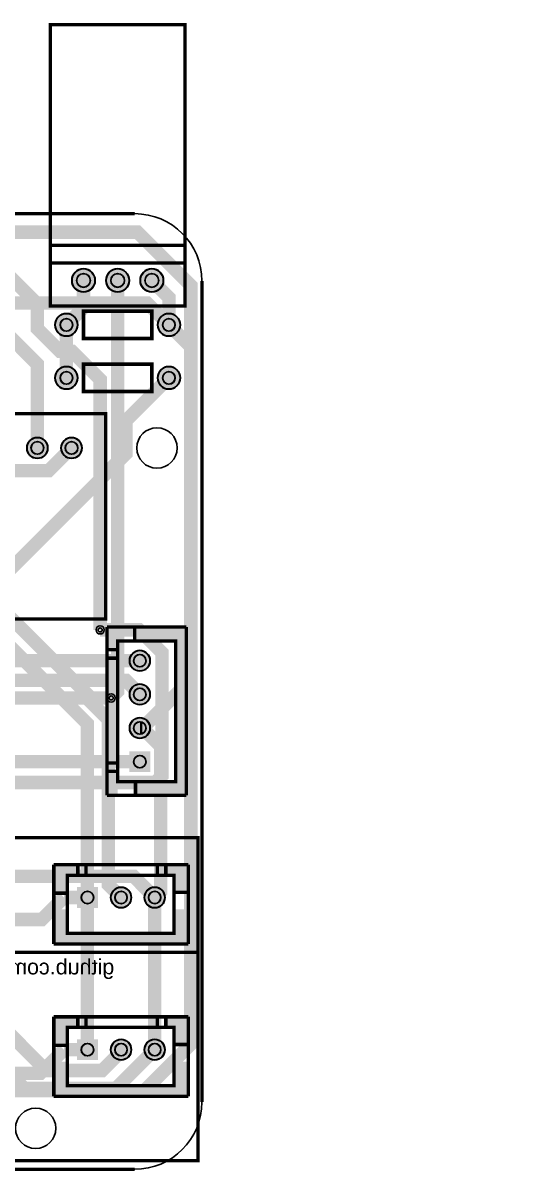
# Model space of a CAD drawing. Header units: millimetres. Extents: x -129 to 154, y 15 to 100.
# Drawn here: x 117.4 to 153.7, y 14.7 to 100 of the extents above; entities that cross this region are included whole.
import ezdxf

# ---------------------------------------------------------------- set-up
doc = ezdxf.new("R2010")
doc.units = ezdxf.units.MM
for name, color, linetype, true_color in [('BoardOutLine', 7, 'Continuous', 0xff00ff), ('BottomLayer', 7, 'Continuous', 0x0000ff), ('BottomSolderMaskLayer', 7, 'Continuous', 0xaa00ff), ('Document', 7, 'Continuous', 0xffffff), ('Hole', 7, 'Continuous', 0x222222), ('Multi-Layer', 7, 'Continuous', 0xc0c0c0), ('TopLayer', 7, 'Continuous', 0xff0000), ('TopSilkLayer', 7, 'Continuous', 0xffcc00), ('TopSolderMaskLayer', 7, 'Continuous', 0x800080)]:
    doc.layers.add(name, color=color, linetype=linetype, true_color=true_color)
doc.styles.get("Standard").update_dxf_attribs({"font": 'arial.ttf'})

msp = doc.modelspace()

# ---------------------------------------------------------------- hatches: boundary and pattern name
at = {"layer": 'BottomSolderMaskLayer'}
for points in [[(121.04484378968763, 80.89916179832358, 1), (122.79564389128782, 80.89916179832358, 1)], [(123.58484886969777, 80.89916179832358, 1), (125.33564897129796, 80.89916179832358, 1)], [(126.1248539497079, 80.89916179832358, 1), (127.87565405130809, 80.89916179832358, 1)], [(119.79933959867914, 77.59715519431029, 1), (121.50114300228596, 77.59715519431029, 1)], [(127.41935483870976, 77.59715519431029, 1), (129.12115824231657, 77.59715519431029, 1)], [(119.79933959867914, 73.66014732029464, 1), (121.50114300228596, 73.66014732029464, 1)], [(127.41935483870976, 73.66014732029464, 1), (129.12115824231657, 73.66014732029464, 1)], [(117.70383540767084, 68.45313690627381, 1), (119.27863855727715, 68.45313690627381, 1)], [(120.24384048768097, 68.45313690627381, 1), (121.81864363728728, 68.45313690627381, 1)], [(125.33585217170429, 52.645415290830556, 1), (126.88665227330449, 52.645415290830556, 1)], [(125.33585217170429, 50.14528829057656, 1), (126.88665227330449, 50.14528829057656, 1)], [(125.33585217170429, 47.645415290830556, 1), (126.88665227330449, 47.645415290830556, 1)], [(125.33586530183834, 44.36964736940229), (125.33586530183834, 45.920447471002376), (126.88666540343843, 45.920447471002376), (126.88666540343843, 44.36964736940229)], [(121.43885820674882, 35.827457024806336), (122.98965830834891, 35.827457024806336), (122.98965830834891, 34.27665692320625), (121.43885820674882, 34.27665692320625)], [(123.93910337820688, 35.05207010414017, 1), (125.48990347980708, 35.05207010414017, 1)], [(126.43897637795266, 35.05207010414017, 1), (127.98977647955286, 35.05207010414017, 1)], [(121.43885820674882, 24.52443441876119), (122.98965830834891, 24.52443441876119), (122.98965830834891, 22.9736343171611), (121.43885820674882, 22.9736343171611)], [(123.93910337820688, 23.74904749809491, 1), (125.48990347980708, 23.74904749809491, 1)], [(126.43897637795266, 23.74904749809491, 1), (127.98977647955286, 23.74904749809491, 1)]]:
    msp.add_hatch(color=256, dxfattribs=at).paths.add_polyline_path(points)
at = {"layer": 'Document'}
for points in [[(123.67127254254501, 53.472009144018216), (124.46024892049786, 53.472009144018216), (124.46024892049786, 55.14500889001772), (123.67127254254501, 55.14500889001772)], [(125.78684277368552, 43.64803149606291), (125.78684277368552, 42.645034290068565), (129.57124714249449, 42.645034290068565), (129.57124714249449, 55.144983489966876), (129.5712725425451, 55.14500889001772), (125.73025146050304, 55.14500889001772), (125.73025146050304, 54.142037084074104), (128.73827787655568, 54.142037084074104), (128.7782575565152, 54.10205740411482), (128.7782575565152, 43.68803657607316)], [(123.67127254254501, 52.83700787401574), (124.46024892049786, 52.83700787401574), (124.46024892049786, 45.046253492506935), (123.71003302006602, 45.046253492506935), (123.67124714249417, 45.085039370078675)], [(123.67124714249417, 44.4500381000762), (124.43959867919739, 44.4500381000762), (124.46024892049786, 44.429387858775726), (124.46024892049786, 42.645034290068565), (123.67124714249417, 42.645034290068565)], [(121.53924307848615, 37.465074930149854), (119.76123952247917, 37.465074930149854), (119.76123952247917, 35.433070866141634), (120.65024130048255, 35.433070866141634), (120.65024130048255, 36.703073406146814), (121.53924307848615, 36.703073406146814)], [(128.01625603251205, 37.465074930149854), (129.6672593345188, 37.465074930149854), (129.6672593345188, 35.433070866141634), (128.65125730251475, 35.433070866141634), (128.65125730251475, 36.703073406146814), (128.01625603251205, 36.703073406146814)], [(119.76123952247917, 34.16306832613657), (119.76123952247917, 31.623063246126435), (129.6672593345188, 31.623063246126435), (129.6672593345188, 34.16306832613657), (128.65125730251475, 34.16306832613657), (128.65125730251475, 32.385064770129475), (120.77724155448323, 32.385064770129475), (120.77724155448323, 34.16306832613657)], [(121.53924307848615, 26.162052324104593), (119.76123952247917, 26.162052324104593), (119.76123952247917, 24.130048260096487), (120.65024130048255, 24.130048260096487), (120.65024130048255, 25.400050800101553), (121.53924307848615, 25.400050800101553)], [(128.01625603251205, 26.162052324104593), (129.6672593345188, 26.162052324104593), (129.6672593345188, 24.130048260096487), (128.65125730251475, 24.130048260096487), (128.65125730251475, 25.400050800101553), (128.01625603251205, 25.400050800101553)], [(119.76123952247917, 22.86004572009142), (119.76123952247917, 20.320040640081174), (129.6672593345188, 20.320040640081174), (129.6672593345188, 22.86004572009142), (128.65125730251475, 22.86004572009142), (128.65125730251475, 21.082042164084328), (120.77724155448323, 21.082042164084328), (120.77724155448323, 22.86004572009142)]]:
    msp.add_hatch(color=256, dxfattribs=at).paths.add_polyline_path(points)
at = {"layer": 'Multi-Layer'}
for points in [[(121.07024384048773, 80.89916179832358, 1), (122.77024384048772, 80.89916179832358, 1)], [(123.61024892049787, 80.89916179832358, 1), (125.31024892049786, 80.89916179832358, 1)], [(126.150254000508, 80.89916179832358, 1), (127.85025400050799, 80.89916179832358, 1)], [(119.82473964947924, 77.59715519431029, 1), (121.47574295148586, 77.59715519431029, 1)], [(127.44475488950987, 77.59715519431029, 1), (129.09575819151647, 77.59715519431029, 1)], [(119.82473964947924, 73.66014732029464, 1), (121.47574295148586, 73.66014732029464, 1)], [(127.44475488950987, 73.66014732029464, 1), (129.09575819151647, 73.66014732029464, 1)], [(117.72923545847094, 68.45313690627381, 1), (119.25323850647705, 68.45313690627381, 1)], [(120.26924053848107, 68.45313690627381, 1), (121.79324358648718, 68.45313690627381, 1)], [(125.36125222250439, 52.645415290830556, 1), (126.86125222250439, 52.645415290830556, 1)], [(125.36125222250439, 50.14528829057656, 1), (126.86125222250439, 50.14528829057656, 1)], [(125.36125222250439, 47.645415290830556, 1), (126.86125222250439, 47.645415290830556, 1)], [(125.36126492252993, 44.39504699009399), (125.36126492252993, 45.895046990093874), (126.86126492252993, 45.895046990093874), (126.86126492252993, 44.39504699009399)], [(121.4642621285243, 35.80205740411475), (122.9642621285243, 35.80205740411475), (122.9642621285243, 34.30205740411475), (121.4642621285243, 34.30205740411475)], [(123.96450342900698, 35.05207010414017, 1), (125.46450342900698, 35.05207010414017, 1)], [(126.46437642875276, 35.05207010414017, 1), (127.96437642875276, 35.05207010414017, 1)], [(121.4642621285243, 24.499034798069488), (122.9642621285243, 24.499034798069488), (122.9642621285243, 22.999034798069488), (121.4642621285243, 22.999034798069488)], [(123.96450342900698, 23.74904749809491, 1), (125.46450342900698, 23.74904749809491, 1)], [(126.46437642875276, 23.74904749809491, 1), (127.96437642875276, 23.74904749809491, 1)]]:
    msp.add_hatch(color=256, dxfattribs=at).paths.add_polyline_path(points)
at = {"layer": 'TopSolderMaskLayer'}
for points in [[(121.04484378968763, 80.89916179832358, 1), (122.79564389128782, 80.89916179832358, 1)], [(123.58484886969777, 80.89916179832358, 1), (125.33564897129796, 80.89916179832358, 1)], [(126.1248539497079, 80.89916179832358, 1), (127.87565405130809, 80.89916179832358, 1)], [(119.79933959867914, 77.59715519431029, 1), (121.50114300228596, 77.59715519431029, 1)], [(127.41935483870976, 77.59715519431029, 1), (129.12115824231657, 77.59715519431029, 1)], [(119.79933959867914, 73.66014732029464, 1), (121.50114300228596, 73.66014732029464, 1)], [(127.41935483870976, 73.66014732029464, 1), (129.12115824231657, 73.66014732029464, 1)], [(117.70383540767084, 68.45313690627381, 1), (119.27863855727715, 68.45313690627381, 1)], [(120.24384048768097, 68.45313690627381, 1), (121.81864363728728, 68.45313690627381, 1)], [(125.33585217170429, 52.645415290830556, 1), (126.88665227330449, 52.645415290830556, 1)], [(125.33585217170429, 50.14528829057656, 1), (126.88665227330449, 50.14528829057656, 1)], [(125.33585217170429, 47.645415290830556, 1), (126.88665227330449, 47.645415290830556, 1)], [(125.33586530183834, 44.36964736940229), (125.33586530183834, 45.920447471002376), (126.88666540343843, 45.920447471002376), (126.88666540343843, 44.36964736940229)], [(121.43885820674882, 35.827457024806336), (122.98965830834891, 35.827457024806336), (122.98965830834891, 34.27665692320625), (121.43885820674882, 34.27665692320625)], [(123.93910337820688, 35.05207010414017, 1), (125.48990347980708, 35.05207010414017, 1)], [(126.43897637795266, 35.05207010414017, 1), (127.98977647955286, 35.05207010414017, 1)], [(121.43885820674882, 24.52443441876119), (122.98965830834891, 24.52443441876119), (122.98965830834891, 22.9736343171611), (121.43885820674882, 22.9736343171611)], [(123.93910337820688, 23.74904749809491, 1), (125.48990347980708, 23.74904749809491, 1)], [(126.43897637795266, 23.74904749809491, 1), (127.98977647955286, 23.74904749809491, 1)]]:
    msp.add_hatch(color=256, dxfattribs=at).paths.add_polyline_path(points)

# ---------------------------------------------------------------- linework, layer by layer
at = {"layer": 'BoardOutLine', "const_width": 0.25400050800101603}
for points in [[(18.23025146050304, 85.85902971805945), (125.73025146050304, 85.85902971805945)], [(130.73025146050304, 80.85902971805945), (130.73025146050304, 19.859029718059332)], [(125.73025146050304, 14.859029718059332), (18.23025146050304, 14.859029718059332)]]:
    msp.add_lwpolyline(points, dxfattribs=at)
at = {"layer": 'BoardOutLine'}
for centre, start, end in [((125.73025146050327, 80.85902971805945), 0, 90), ((125.73025146050327, 19.859029718059332), 270, 0)]:
    msp.add_arc(centre, 5, start, end, dxfattribs=at)
at = {"layer": 'BottomLayer', "const_width": 1}
for points in [[(111.76032512065035, 80.89918719837442), (113.62976885953753, 82.76863093726183), (114.86852933705859, 82.76863093726183), (118.49184658369336, 79.14531369062729), (118.49184658369336, 77.31041402082792), (120.17358394716803, 75.62867665735337), (121.07528575057154, 75.62867665735337), (123.15834391668773, 73.54561849123695), (123.15834391668773, 54.93550927101853)], [(121.92034544069088, 80.89918719837442), (121.92034544069088, 78.86718313436631), (120.6503429006857, 77.59718059436125)], [(124.46035052070101, 80.89918719837442), (124.46035052070101, 50.36019812039615), (123.98206756413515, 49.881915163830286)], [(127.00035560071115, 80.89918719837442), (128.27035814071633, 79.62918465836935), (128.27035814071633, 77.59718059436125)], [(118.49133858267714, 68.45316230632466), (118.49133858267714, 74.67617475234954), (115.57033274066544, 77.59718059436125)], [(128.27035814071633, 77.59718059436125), (129.90307340614686, 75.9644653289306), (129.90307340614686, 51.2428498856998), (126.30566421132858, 47.6454406908814)], [(124.71460502921013, 23.749072898145755), (124.71460502921013, 23.615468630937244), (123.29626619253258, 22.19712979425958), (119.16113792227588, 22.19712979425958), (95.76540513081022, 45.59286258572513), (95.76540513081022, 45.662204724409435), (74.16824993649993, 67.25935991871972), (74.16824993649993, 68.45316230632466)], [(103.25130810261612, 68.45316230632466), (107.39608839217681, 64.30838201676397), (108.04556769113537, 64.30838201676397), (122.46492252984513, 49.889027178054334), (122.46492252984513, 49.557810515620986), (123.7661671323342, 48.256565913131794), (123.7661671323342, 36.00053340106683), (124.71460502921013, 35.052095504191016)], [(121.03134366268728, 68.45316230632466), (119.34884429768863, 66.77066294132578), (112.5538227076454, 66.77066294132578), (110.87132334264675, 68.45316230632466)], [(107.50607061214123, 63.00662941325879), (107.50607061214123, 62.675412750825444), (122.21447802895614, 47.96700533401065), (122.21447802895614, 35.052095504191016)], [(126.11135382270754, 47.6454406908814), (126.30566421132858, 47.6454406908814)], [(126.30566421132858, 47.6454406908814), (127.66329692659383, 46.28780797561592), (127.66329692659383, 35.50091440182871), (127.21447802895614, 35.052095504191016)], [(109.64145288290592, 35.052095504191016), (111.27061214122432, 33.42293624587239), (118.83449326898653, 33.42293624587239), (120.46365252730516, 35.052095504191016)], [(122.21447802895614, 35.052095504191016), (120.46365252730516, 35.052095504191016)], [(122.21447802895614, 23.749072898145755), (122.21447802895614, 35.052095504191016)], [(127.21447802895614, 35.052095504191016), (127.21447802895614, 23.749072898145755)], [(127.21447802895614, 23.749072898145755), (124.3320802641606, 20.866675133350213), (117.52334264668548, 20.866675133350213), (114.64094488188994, 23.749072898145755)]]:
    msp.add_lwpolyline(points, dxfattribs=at)
at = {"layer": 'BottomSolderMaskLayer'}
for points in [[(120.6528594595652, 78.06842382915525), (120.64762314140012, 78.06842382915525)], [(128.2728746995956, 78.06842382915525), (128.26763838143052, 78.06842382915525)], [(120.6528594595652, 77.12588655946533), (120.64762314140012, 77.12588655946533)], [(128.2728746995956, 77.12588655946533), (128.26763838143052, 77.12588655946533)], [(120.6528594595652, 74.1314159551396), (120.64762314140012, 74.1314159551396)], [(128.2728746995956, 74.1314159551396), (128.26763838143052, 74.1314159551396)], [(120.6528594595652, 73.18887868544968), (120.64762314140012, 73.18887868544968)], [(128.2728746995956, 73.18887868544968), (128.26763838143052, 73.18887868544968)]]:
    msp.add_lwpolyline(points, close=True, dxfattribs=at)
for centre, radius in [((121.92024384048773, 80.89916179832358), 0.8754000508001016), ((121.92024384048773, 80.89916179832358), 0.5149412063530009), ((124.46024892049786, 80.89916179832358), 0.8754000508001016), ((124.46024892049786, 80.89916179832358), 0.5149412063530009), ((127.000254000508, 80.89916179832358), 0.8754000508001016), ((127.000254000508, 80.89916179832358), 0.5149412063530009), ((120.65024130048255, 77.59715519431029), 0.8509017018034037), ((128.27025654051317, 77.59715519431029), 0.8509017018034037), ((120.65024130048255, 73.66014732029464), 0.8509017018034037), ((128.27025654051317, 73.66014732029464), 0.8509017018034037), ((118.49123698247399, 68.45313690627381), 0.7874015748031498), ((121.03124206248413, 68.45313690627381), 0.7874015748031498), ((118.49123698247399, 68.45313690627381), 0.47244094488188987), ((121.03124206248413, 68.45313690627381), 0.47244094488188987), ((126.11125222250439, 52.645415290830556), 0.7754000508001018), ((126.11125222250439, 52.645034290068565), 0.4652531606138482), ((126.11125222250439, 50.14528829057656), 0.7754000508001018), ((126.11125222250439, 50.14503429006845), 0.4652531606138482), ((126.11125222250439, 47.645415290830556), 0.7754000508001018), ((126.11125222250439, 47.645034290068565), 0.4652531606138482), ((126.11125222250439, 45.14503429006845), 0.4652531606138482), ((124.71450342900698, 35.05207010414017), 0.7754000508001018), ((127.21437642875276, 35.05207010414017), 0.7754000508001018), ((122.21424942849899, 35.05207010414017), 0.4652531606138482), ((124.71424942849899, 35.05207010414017), 0.4652531606138482), ((127.21424942849876, 35.05207010414017), 0.4652531606138482), ((122.21424942849899, 23.74904749809491), 0.4652531606138482), ((124.71450342900698, 23.74904749809491), 0.7754000508001018), ((124.71424942849899, 23.74904749809491), 0.4652531606138482), ((127.21437642875276, 23.74904749809491), 0.7754000508001018), ((127.21424942849876, 23.74904749809491), 0.4652531606138482)]:
    msp.add_circle(centre, radius, dxfattribs=at)
for centre, start, end in [((120.64762314140012, 77.59715519431029), 90, 270), ((120.6528594595652, 77.59715519431029), 270, 90), ((128.26763838143052, 77.59715519431029), 90, 270), ((128.2728746995956, 77.59715519431029), 270, 90), ((120.64762314140012, 73.66014732029464), 90, 270), ((120.6528594595652, 73.66014732029464), 270, 90), ((128.26763838143052, 73.66014732029464), 90, 270), ((128.2728746995956, 73.66014732029464), 270, 90)]:
    msp.add_arc(centre, 0.4712686348449621, start, end, dxfattribs=at)
at = {"layer": 'Hole'}
for centre in [(123.15824231648457, 54.93548387096769), (123.981965963932, 49.881889763779554)]:
    msp.add_circle(centre, 0.15250190500381003, dxfattribs=at)
at = {"layer": 'Multi-Layer'}
for points in [[(120.65278130556271, 78.05435610871211), (120.64770129540261, 78.05435610871211)], [(128.2727965455931, 78.05435610871211), (128.267716535433, 78.05435610871211)], [(120.65278130556271, 77.13995427990847), (120.64770129540261, 77.13995427990847)], [(128.2727965455931, 77.13995427990847), (128.267716535433, 77.13995427990847)], [(120.65278130556271, 74.11734823469646), (120.64770129540261, 74.11734823469646)], [(128.2727965455931, 74.11734823469646), (128.267716535433, 74.11734823469646)], [(120.65278130556271, 73.20294640589282), (120.64770129540261, 73.20294640589282)], [(128.2727965455931, 73.20294640589282), (128.267716535433, 73.20294640589282)]]:
    msp.add_lwpolyline(points, close=True, dxfattribs=at)
for centre, radius in [((121.92024384048773, 80.89916179832358), 0.8500000000000001), ((121.92024384048773, 80.89916179832358), 0.5), ((124.46024892049786, 80.89916179832358), 0.8500000000000001), ((124.46024892049786, 80.89916179832358), 0.5), ((127.000254000508, 80.89916179832358), 0.8500000000000001), ((127.000254000508, 80.89916179832358), 0.5), ((120.65024130048255, 77.59715519431029), 0.8255016510033021), ((128.27025654051317, 77.59715519431029), 0.8255016510033021), ((120.65024130048255, 73.66014732029464), 0.8255016510033021), ((128.27025654051317, 73.66014732029464), 0.8255016510033021), ((127.38125476250957, 68.45313690627381), 1.5000000000000002), ((118.49123698247399, 68.45313690627381), 0.7620015240030481), ((121.03124206248413, 68.45313690627381), 0.7620015240030481), ((118.49123698247399, 68.45313690627381), 0.45720091440182886), ((121.03124206248413, 68.45313690627381), 0.45720091440182886), ((123.15824231648457, 54.93548387096769), 0.30500381000762006), ((126.11125222250439, 52.645415290830556), 0.7500000000000001), ((126.11125222250439, 52.645034290068565), 0.4500127000254001), ((126.11125222250439, 50.14528829057656), 0.7500000000000001), ((126.11125222250439, 50.14503429006845), 0.4500127000254001), ((123.981965963932, 49.881889763779554), 0.30500381000762006), ((126.11125222250439, 47.645415290830556), 0.7500000000000001), ((126.11125222250439, 47.645034290068565), 0.4500127000254001), ((126.11125222250439, 45.14503429006845), 0.4500127000254001), ((122.21424942849899, 35.05207010414017), 0.4500127000254001), ((124.71450342900698, 35.05207010414017), 0.7500000000000001), ((124.71424942849899, 35.05207010414017), 0.4500127000254001), ((127.21437642875276, 35.05207010414017), 0.7500000000000001), ((127.21424942849876, 35.05207010414017), 0.4500127000254001), ((122.21424942849899, 23.74904749809491), 0.4500127000254001), ((124.71450342900698, 23.74904749809491), 0.7500000000000001), ((124.71424942849899, 23.74904749809491), 0.4500127000254001), ((127.21437642875276, 23.74904749809491), 0.7500000000000001), ((127.21424942849876, 23.74904749809491), 0.4500127000254001), ((118.36423672847354, 17.907035814071605), 1.5000000000000002)]:
    msp.add_circle(centre, radius, dxfattribs=at)
for centre, start, end in [((120.64770129540261, 77.59715519431029), 90, 270), ((120.65278130556271, 77.59715519431029), 270, 90), ((128.267716535433, 77.59715519431029), 90, 270), ((128.2727965455931, 77.59715519431029), 270, 90), ((120.64770129540261, 73.66014732029464), 90, 270), ((120.65278130556271, 73.66014732029464), 270, 90), ((128.267716535433, 73.66014732029464), 90, 270), ((128.2727965455931, 73.66014732029464), 270, 90)]:
    msp.add_arc(centre, 0.45720091440182886, start, end, dxfattribs=at)
at = {"layer": 'TopLayer', "const_width": 1}
for points in [[(53.82611125222252, 84.48567437134875), (125.93482346964697, 84.48567437134875), (129.89900939801896, 80.52148844297687), (129.89900939801896, 24.15064770129527), (126.44460248920495, 20.69624079248149), (64.52181864363729, 20.69624079248149), (62.53172466344927, 18.706146812293582), (51.637896875793786, 18.706146812293582), (48.6091948183896, 21.734848869697657), (42.543154686309435, 21.734848869697657), (41.1283718567438, 20.320066040132133)], [(128.27035814071633, 77.59718059436125), (126.64297688595366, 79.22456184912357), (115.9749555499111, 79.22456184912357), (114.30033020066048, 80.89918719837442)], [(120.6503429006857, 73.66017272034549), (120.6503429006857, 77.59718059436125)], [(128.27035814071633, 73.66017272034549), (125.07960375920766, 70.46941833883659), (125.07960375920766, 68.0383794767589), (110.9891795783592, 53.94795529591045), (92.32065024130065, 53.94795529591045), (84.13649987299982, 45.763804927609726), (60.49616459232902, 45.763804927609726), (58.801473202946454, 44.06911353822704)], [(97.0125476250953, 40.58524257048509), (100.02042164084332, 43.59311658623312), (127.25486410972826, 43.59311658623312), (127.7519431038861, 44.09019558039108), (127.7519431038861, 53.25783591567176), (126.07426974853956, 54.93550927101853), (123.15834391668773, 54.93550927101853)], [(126.11135382270754, 52.6454406908814), (93.43799847599689, 52.6454406908814), (82.85506731013447, 42.06250952501898)], [(126.11135382270754, 50.14531369062729), (125.0727457454916, 51.18392176784357), (105.16672593345197, 51.18392176784357)], [(123.98206756413515, 49.881915163830286), (96.23733807467625, 49.881915163830286), (81.02067564135132, 34.66525273050547), (81.02067564135132, 34.2885699771399), (75.44561849123716, 28.71351282702551), (47.0214376428753, 28.71351282702551), (38.62799085598181, 20.320066040132133)], [(95.41412242824504, 42.183667767335464), (98.37551435102864, 45.1450596901193), (126.11135382270754, 45.1450596901193)], [(114.6414528829057, 35.052095504191016), (116.22336804673614, 36.63401066802123), (125.63256286512569, 36.63401066802123), (127.21447802895614, 35.052095504191016)], [(109.64069088138172, 23.749072898145755), (111.3915163830327, 21.998247396494776), (118.71282702565418, 21.998247396494776), (120.46365252730516, 23.749072898145755)], [(122.21447802895614, 23.749072898145755), (120.46365252730516, 23.749072898145755)]]:
    msp.add_lwpolyline(points, dxfattribs=at)
at = {"layer": 'TopSilkLayer', "const_width": 0.25400050800101603}
for points in [[(119.46024892049786, 99.89916179832358), (129.4602489204981, 99.89916179832358), (129.4602489204981, 82.19913639827269), (119.46024892049786, 82.19913639827269), (119.46024892049786, 99.89916179832358)], [(119.46024892049786, 83.49911099822191), (129.4602489204981, 83.49911099822191), (129.4602489204981, 78.99898399796791), (119.46024892049786, 78.99898399796791), (119.46024892049786, 83.49911099822191)], [(121.92024384048773, 78.61315722631446), (127.000254000508, 78.61315722631446), (127.000254000508, 76.58115316230624), (121.92024384048773, 76.58115316230624), (121.92024384048773, 78.61315722631446)], [(121.92024384048773, 74.6761493522987), (127.000254000508, 74.6761493522987), (127.000254000508, 72.64414528829059), (121.92024384048773, 72.64414528829059), (121.92024384048773, 74.6761493522987)], [(123.57124714249426, 55.75311150622292), (95.50419100838212, 55.75311150622292), (95.50419100838212, 70.99314198628394), (123.57124714249426, 70.99314198628394), (123.57124714249426, 55.75311150622292)], [(124.46024892049786, 43.65506731013454), (124.46024892049786, 54.10210820421639), (128.7782575565152, 54.10210820421639), (128.7782575565152, 43.65506731013454), (124.46024892049786, 43.65506731013454)], [(80.2641605283211, 39.49707899415796), (130.42926085852173, 39.49707899415796), (130.42926085852173, 30.98806197612396), (80.2641605283211, 30.98806197612396), (80.2641605283211, 39.49707899415796)], [(120.72428244856496, 36.703073406146814), (128.65138430276875, 36.703073406146814), (128.65138430276875, 32.385064770129475), (120.72428244856496, 32.385064770129475), (120.72428244856496, 36.703073406146814)], [(68.07213614427224, 30.98806197612396), (130.42926085852173, 30.98806197612396), (130.42926085852173, 15.494030988061922), (68.07213614427224, 15.494030988061922), (68.07213614427224, 30.98806197612396)], [(120.72428244856496, 25.400050800101553), (128.65138430276875, 25.400050800101553), (128.65138430276875, 21.082042164084328), (120.72428244856496, 21.082042164084328), (120.72428244856496, 25.400050800101553)]]:
    msp.add_lwpolyline(points, close=True, dxfattribs=at)
for points in [[(123.67124714249417, 42.645034290068565), (123.67124714249417, 55.1450596901193)], [(129.5712725425451, 55.14500889001772), (123.67127254254501, 55.14500889001772)], [(125.73025146050304, 54.142037084074104), (125.73025146050304, 55.14500889001772)], [(129.57124714249449, 42.645034290068565), (129.57124714249449, 55.1450596901193)], [(123.67127254254501, 53.472009144018216), (124.46024892049786, 53.472009144018216)], [(123.67127254254501, 52.83700787401574), (124.46024892049786, 52.83700787401574)], [(123.67124714249417, 45.046253492506935), (124.46024892049786, 45.046253492506935)], [(123.67124714249417, 44.429387858775726), (124.46024892049786, 44.429387858775726)], [(125.78684277368552, 42.645034290068565), (125.78684277368552, 43.64803149606291)], [(129.57124714249449, 42.645034290068565), (123.67124714249417, 42.645034290068565)], [(119.71424942849876, 37.49207518415028), (129.714249428499, 37.49207518415028)], [(119.71424942849876, 31.592075184150303), (119.71424942849876, 37.49207518415028)], [(121.49860299720604, 37.49207518415028), (121.49860299720604, 36.703073406146814)], [(122.11546863093736, 37.49207518415028), (122.11546863093736, 36.703073406146814)], [(127.40619761239532, 37.49204978409955), (127.40619761239532, 36.703073406146814)], [(128.0411988823978, 37.49204978409955), (128.0411988823978, 36.703073406146814)], [(129.71422402844814, 31.59204978409946), (129.71422402844814, 37.49204978409955)], [(119.71424942849876, 35.37647955295904), (120.71724663449322, 35.37647955295904)], [(128.71122682245368, 35.433070866141634), (129.71422402844814, 35.433070866141634)], [(119.71424942849876, 31.592075184150303), (129.714249428499, 31.592075184150303)], [(119.71424942849876, 26.189052578105134), (129.714249428499, 26.189052578105134)], [(119.71424942849876, 20.289052578105156), (119.71424942849876, 26.189052578105134)], [(121.49860299720604, 26.189052578105134), (121.49860299720604, 25.400050800101553)], [(122.11546863093736, 26.189052578105134), (122.11546863093736, 25.400050800101553)], [(127.40619761239532, 26.189027178054403), (127.40619761239532, 25.400050800101553)], [(128.0411988823978, 26.189027178054403), (128.0411988823978, 25.400050800101553)], [(129.71422402844814, 20.28902717805431), (129.71422402844814, 26.189027178054403)], [(119.71424942849876, 24.073456946913893), (120.71724663449322, 24.073456946913893)], [(128.71122682245368, 24.130048260096487), (129.71422402844814, 24.130048260096487)], [(119.71424942849876, 20.289052578105156), (129.714249428499, 20.289052578105156)]]:
    msp.add_lwpolyline(points, dxfattribs=at)
at = {"layer": 'TopSolderMaskLayer'}
for points in [[(120.6528594595652, 78.06842382915525), (120.64762314140012, 78.06842382915525)], [(128.2728746995956, 78.06842382915525), (128.26763838143052, 78.06842382915525)], [(120.6528594595652, 77.12588655946533), (120.64762314140012, 77.12588655946533)], [(128.2728746995956, 77.12588655946533), (128.26763838143052, 77.12588655946533)], [(120.6528594595652, 74.1314159551396), (120.64762314140012, 74.1314159551396)], [(128.2728746995956, 74.1314159551396), (128.26763838143052, 74.1314159551396)], [(120.6528594595652, 73.18887868544968), (120.64762314140012, 73.18887868544968)], [(128.2728746995956, 73.18887868544968), (128.26763838143052, 73.18887868544968)]]:
    msp.add_lwpolyline(points, close=True, dxfattribs=at)
for centre, radius in [((121.92024384048773, 80.89916179832358), 0.8754000508001016), ((121.92024384048773, 80.89916179832358), 0.5149412063530009), ((124.46024892049786, 80.89916179832358), 0.8754000508001016), ((124.46024892049786, 80.89916179832358), 0.5149412063530009), ((127.000254000508, 80.89916179832358), 0.8754000508001016), ((127.000254000508, 80.89916179832358), 0.5149412063530009), ((120.65024130048255, 77.59715519431029), 0.8509017018034037), ((128.27025654051317, 77.59715519431029), 0.8509017018034037), ((120.65024130048255, 73.66014732029464), 0.8509017018034037), ((128.27025654051317, 73.66014732029464), 0.8509017018034037), ((118.49123698247399, 68.45313690627381), 0.7874015748031498), ((121.03124206248413, 68.45313690627381), 0.7874015748031498), ((118.49123698247399, 68.45313690627381), 0.47244094488188987), ((121.03124206248413, 68.45313690627381), 0.47244094488188987), ((126.11125222250439, 52.645415290830556), 0.7754000508001018), ((126.11125222250439, 52.645034290068565), 0.4652531606138482), ((126.11125222250439, 50.14528829057656), 0.7754000508001018), ((126.11125222250439, 50.14503429006845), 0.4652531606138482), ((126.11125222250439, 47.645415290830556), 0.7754000508001018), ((126.11125222250439, 47.645034290068565), 0.4652531606138482), ((126.11125222250439, 45.14503429006845), 0.4652531606138482), ((124.71450342900698, 35.05207010414017), 0.7754000508001018), ((127.21437642875276, 35.05207010414017), 0.7754000508001018), ((122.21424942849899, 35.05207010414017), 0.4652531606138482), ((124.71424942849899, 35.05207010414017), 0.4652531606138482), ((127.21424942849876, 35.05207010414017), 0.4652531606138482), ((122.21424942849899, 23.74904749809491), 0.4652531606138482), ((124.71450342900698, 23.74904749809491), 0.7754000508001018), ((124.71424942849899, 23.74904749809491), 0.4652531606138482), ((127.21437642875276, 23.74904749809491), 0.7754000508001018), ((127.21424942849876, 23.74904749809491), 0.4652531606138482)]:
    msp.add_circle(centre, radius, dxfattribs=at)
for centre, start, end in [((120.64762314140012, 77.59715519431029), 90, 270), ((120.6528594595652, 77.59715519431029), 270, 90), ((128.26763838143052, 77.59715519431029), 90, 270), ((128.2728746995956, 77.59715519431029), 270, 90), ((120.64762314140012, 73.66014732029464), 90, 270), ((120.6528594595652, 73.66014732029464), 270, 90), ((128.26763838143052, 73.66014732029464), 90, 270), ((128.2728746995956, 73.66014732029464), 270, 90)]:
    msp.add_arc(centre, 0.4712686348449621, start, end, dxfattribs=at)

# ---------------------------------------------------------------- texts
at = {"layer": 'BottomSilkLayer', "text_generation_flag": 2}
msp.add_text('github.com/gopro2027/ArduinoAirSuspensionController', height=1.143, dxfattribs=at).set_placement((124.20624841249696, 29.337058674117316))

doc.saveas('drawing.dxf')
